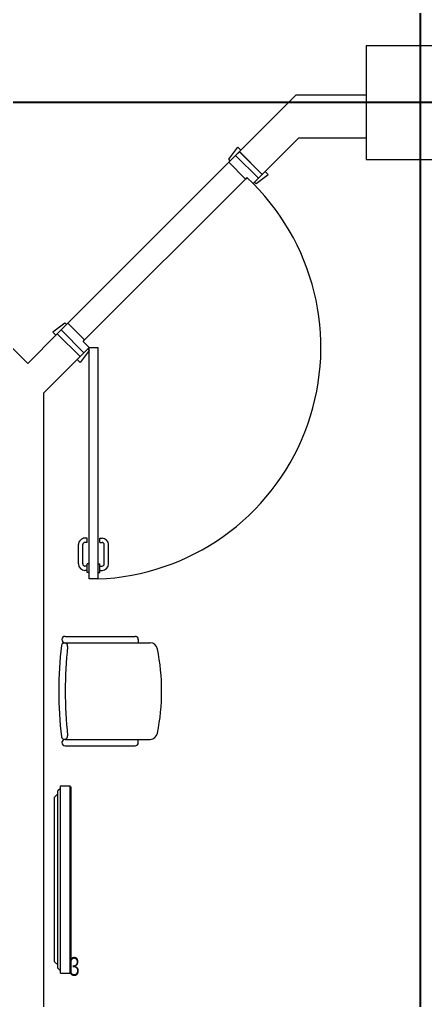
# Model space of a CAD drawing. Header units: metres. Extents: x -18745 to 220762, y -1579758 to -1356048.
# Drawn here: x 120896 to 122786, y -1437820 to -1433251 of the extents above; entities that cross this region are included whole.
import ezdxf

# ---------------------------------------------------------------- set-up
doc = ezdxf.new("R2010")
doc.units = ezdxf.units.M
doc.layers.get('0').update_dxf_attribs({"lineweight": 0})
doc.layers.add('A-100 - Copy$0$axes', color=8, linetype='Continuous')
for name, color, linetype, lineweight in [('A-100 - Copy$0$car', 8, 'Continuous', 0), ('A-100 - Copy$0$Medical Equipment and Furniture', 8, 'Continuous', 0), ('A-100 - Copy$0$Structure', 8, 'Continuous', 9), ('A-100 - Copy$0$Walls', 8, 'Continuous', 0), ('A-100 - Copy$0$Wooden Joinery', 8, 'Continuous', 0)]:
    doc.layers.add(name, color=color, linetype=linetype, lineweight=lineweight)
doc.styles.add('A-100 - Copy$0$X3G_ENTITY_257CFD', font='swisscl.ttf', dxfattribs={"height": 200})

# ---------------------------------------------------------------- blocks, each defined once
blk = doc.blocks.new('A-100 - Copy$0$DM15862C-P')
for p, q in [((-0.3835, 0), (-0.3983, -0.0149)), ((0.3835, 0), (-0.3835, 0)), ((0.3835, 0), (0.3983, -0.0149)), ((-0.4367, -0.0287), (-0.4367, -0.0734)), ((0.4365, -0.0287), (-0.4367, -0.0287)), ((-0.4157, -0.0175), (-0.4256, -0.0287)), ((0.41, -0.0149), (-0.4099, -0.0149)), ((0.4157, -0.0175), (0.4254, -0.0287)), ((0.4365, -0.0287), (0.4365, -0.0734)), ((0.4365, -0.0734), (-0.4367, -0.0734)), ((-0.4291, -0.078), (-0.4291, -0.0734)), ((0.429, -0.078), (-0.4291, -0.078)), ((0.429, -0.078), (0.429, -0.0734))]:
    blk.add_line(p, q)
for points in [[(-0.4099, -0.0149), (-0.4121, -0.0149), (-0.4141, -0.0158), (-0.4157, -0.0175)], [(0.4157, -0.0175), (0.4141, -0.0158), (0.4121, -0.0149), (0.41, -0.0149)]]:
    blk.add_open_spline(points, degree=3)
blk = doc.blocks.new('A-100 - Copy$0$GF21016-P')
at = {"extrusion": (-1.24384e-09, -1.20261e-09, -1)}
for p, q in [((0.0128, 0.0179), (0.0128, 0.4136)), ((0.4628, 0.0179), (0.4628, 0.4136)), ((-0.0172, 0.0179), (-0.0172, 0.3435)), ((-0.0022, 0.3585), (0.0128, 0.3585)), ((0.4778, 0.3585), (0.4628, 0.3585)), ((0.4928, 0.0179), (0.4928, 0.3435)), ((0.4778, 0.0029), (0.4778, 0.0029))]:
    blk.add_line(p, q, dxfattribs=at)
for centre, radius, start, end in [((-0.2378, -0.5362), 1.0036, 78.7568, 101.2432), ((-0.0478, 0.4136), 0.035, 0, 80.6557), ((-0.4278, 0.4136), 0.035, 99.3443, 180), ((0.0022, 0.3435), 0.015, 0, 90), ((-0.4778, 0.3435), 0.015, 90, 180), ((0.0022, 0.0179), 0.015, 270, 0), ((0.0022, 0.0179), 0.015, 180, 270), ((-0.0284, 0.0145), 0.015, 284.3864, 95.5209), ((-0.2378, 1.8734), 1.8855, 263.5119, 276.4881), ((-0.2378, 1.8928), 1.8749, 263.6341, 276.3659), ((-0.4471, 0.0145), 0.015, 84.4791, 255.6136), ((-0.4778, 0.0179), 0.015, 270, 0), ((-0.4778, 0.0179), 0.015, 180, 270)]:
    blk.add_arc(centre, radius, start, end, dxfattribs=at)
blk = doc.blocks.new('A-100 - Copy$0$A$C683B37BC')
at = {"layer": 'A-100 - Copy$0$car'}
for p, q in [((-770.4, -827), (-21.2, -77.8)), ((56.6, -155.6, -2.4), (-692.7, -904.8, -4.7))]:
    blk.add_line(p, q, dxfattribs=at)
at = {"layer": 'A-100 - Copy$0$Wooden Joinery'}
for p, q in [((-92.4, 1006.4, -2.4), (-92.4, 966.4, -2.4)), ((-82.4, 1006.4, -2.4), (-92.4, 1006.4, -2.4)), ((-42.4, 1006.4, -2.4), (-32.4, 1006.4, -2.4)), ((-32.4, 1006.4, -2.4), (-32.4, 966.4, -2.4)), ((-132.4, 966.4, -2.4), (-132.4, 876.4, -2.4)), ((-112.4, 966.4, -2.4), (-112.4, 876.4, -2.4)), ((-92.4, 996.4, -2.4), (-102.4, 996.4, -2.4)), ((-92.4, 976.4, -2.4), (-102.4, 976.4, -2.4)), ((-82.4, 966.4, -2.4), (-92.4, 966.4, -2.4)), ((-42.4, 966.4, -2.4), (-32.4, 966.4, -2.4)), ((-32.4, 996.4, -2.4), (-22.4, 996.4, -2.4)), ((-32.4, 976.4, -2.4), (-22.4, 976.4, -2.4)), ((-12.4, 966.4, -2.4), (-12.4, 876.4, -2.4)), ((7.6, 966.4, -2.4), (7.6, 876.4, -2.4)), ((-92.4, 866.4, -2.4), (-102.4, 866.4, -2.4)), ((-92.4, 846.4, -2.4), (-102.4, 846.4, -2.4)), ((-92.4, 866.4, -2.4), (-92.4, 846.4, -2.4)), ((-32.4, 866.4, -2.4), (-22.4, 866.4, -2.4)), ((-32.4, 866.4, -2.4), (-32.4, 846.4, -2.4)), ((-32.4, 846.4, -2.4), (-22.4, 846.4, -2.4))]:
    blk.add_line(p, q, dxfattribs=at)
for points in [[(-82.4, -42.4), (-82.4, 1036.4), (-42.4, 1036.4), (-42.4, -42.4)], [(-35.4, -35.4), (-42.4, -28.3), (0, 28.3), (14.1, 14.1)], [(63.6, -148.5), (70.7, -155.6), (127.3, -113.1), (113.1, -99)], [(-812.9, -812.9), (-819.9, -805.8), (-876.5, -848.2), (-862.4, -862.4)], [(-699.7, -911.9), (-692.7, -918.9), (-735.1, -975.5), (-749.2, -961.4)]]:
    blk.add_lwpolyline(points, close=True, dxfattribs=at)
for points in [[(-17.7, -17.7), (88.4, -123.7), (106.1, -106.1), (0, 0), (-17.7, -17.7)], [(-17.7, -17.7), (-42.4, -42.4), (-14.1, -70.7), (-21.2, -77.8), (56.6, -155.6), (88.4, -123.7), (-17.7, -17.7)], [(-830.6, -830.6), (-805.8, -805.8), (-777.5, -834.1), (-770.4, -827), (-692.7, -904.8), (-724.5, -936.6), (-830.6, -830.6)], [(-830.6, -830.6), (-724.5, -936.6), (-742.2, -954.3), (-848.2, -848.2), (-830.6, -830.6)]]:
    blk.add_lwpolyline(points, dxfattribs=at)
for centre, radius, start, end in [((-42.4, -42.4), 1079.6, 92.1234, 225), ((-102.4, 966.4, -2.4), 30, 90, 180), ((-102.4, 966.4, -2.4), 10, 90, 180), ((-22.4, 966.4, -2.4), 30, 0, 90), ((-22.4, 966.4, -2.4), 10, 0, 90), ((-102.4, 876.4, -2.4), 30, 180, 270), ((-102.4, 876.4, -2.4), 10, 180, 270), ((-22.4, 876.4, -2.4), 10, 270, 0), ((-22.4, 876.4, -2.4), 30, 270, 0)]:
    blk.add_arc(centre, radius, start, end, dxfattribs=at)
blk = doc.blocks.new('A-100 - Copy')
at = {"layer": 'A-100 - Copy$0$axes'}
for p, q in [((122763.3, -1477297.4, 0), (122763.3, -1387547.7, 0)), ((178940.3, -1433637.7, 2.4), (96147.6, -1433637.7, 2.4))]:
    blk.add_line(p, q, dxfattribs=at)
at = {"layer": 'A-100 - Copy$0$Structure', "elevation": 0}
blk.add_lwpolyline([(122511.2, -1433902.7), (123041.2, -1433902.7), (123041.2, -1433372.7), (122511.2, -1433372.7)], close=True, dxfattribs=at)
at = {"layer": 'A-100 - Copy$0$Walls'}
for p, q in [((121920, -1433865.9, 2.4), (122183.3, -1433602.7, 2.4)), ((122511.2, -1433602.7, 0), (122183.3, -1433602.7, 0)), ((122026.1, -1433972, 2.4), (122195.4, -1433802.7, 2.4)), ((122511.2, -1433802.7, 2.4), (122195.4, -1433802.7, 2.4)), ((122026.1, -1433972, 2.4), (121920, -1433865.9, 2.4)), ((120933.3, -1434852.7, 2.4), (120795, -1434714.5, 2.4)), ((120933.3, -1434852.7, 2.4), (121071.5, -1434714.5, 2.4)), ((121177.6, -1434820.5, 2.4), (121071.5, -1434714.5, 2.4)), ((121008.3, -1434989.8, 2.4), (121177.6, -1434820.5, 2.4)), ((121008.3, -1438727.7, 2.4), (121008.3, -1434989.8, 2.4))]:
    blk.add_line(p, q, dxfattribs=at)
at = {"layer": 'A-100 - Copy$0$Medical Equipment and Furniture', "extrusion": (8.17196e-07, -2.67577e-11, -1), "xscale": 999.9999999999985, "yscale": 999.9999999999985, "zscale": 999.9999999999985, "rotation": 89.99997488711674}
blk.add_blockref('A-100 - Copy$0$GF21016-P', (-121090.2, -1436617.1, 0.1), dxfattribs=at)
at = {"layer": 'A-100 - Copy$0$Medical Equipment and Furniture', "xscale": -1000.000000000003, "yscale": 1000.000000000003, "zscale": 1000, "rotation": 90}
blk.add_blockref('A-100 - Copy$0$DM15862C-P', (121058.3, -1437256.6, 2.4), dxfattribs=at)
at = {"layer": 'A-100 - Copy$0$Wooden Joinery', "rotation": 180}
blk.add_blockref('A-100 - Copy$0$A$C683B37BC', (121177.6, -1434820.5, 2.4), dxfattribs=at)
at = {"layer": 'A-100 - Copy$0$Medical Equipment and Furniture', "insert": (121150.3, -1437707.2, 0), "char_height": 87.5, "attachment_point": 8, "style": 'A-100 - Copy$0$X3G_ENTITY_257CFD'}
blk.add_mtext('3', dxfattribs=at)

msp = doc.modelspace()

# ---------------------------------------------------------------- block references
msp.add_blockref('A-100 - Copy', (0, 0))

doc.saveas('drawing.dxf')
